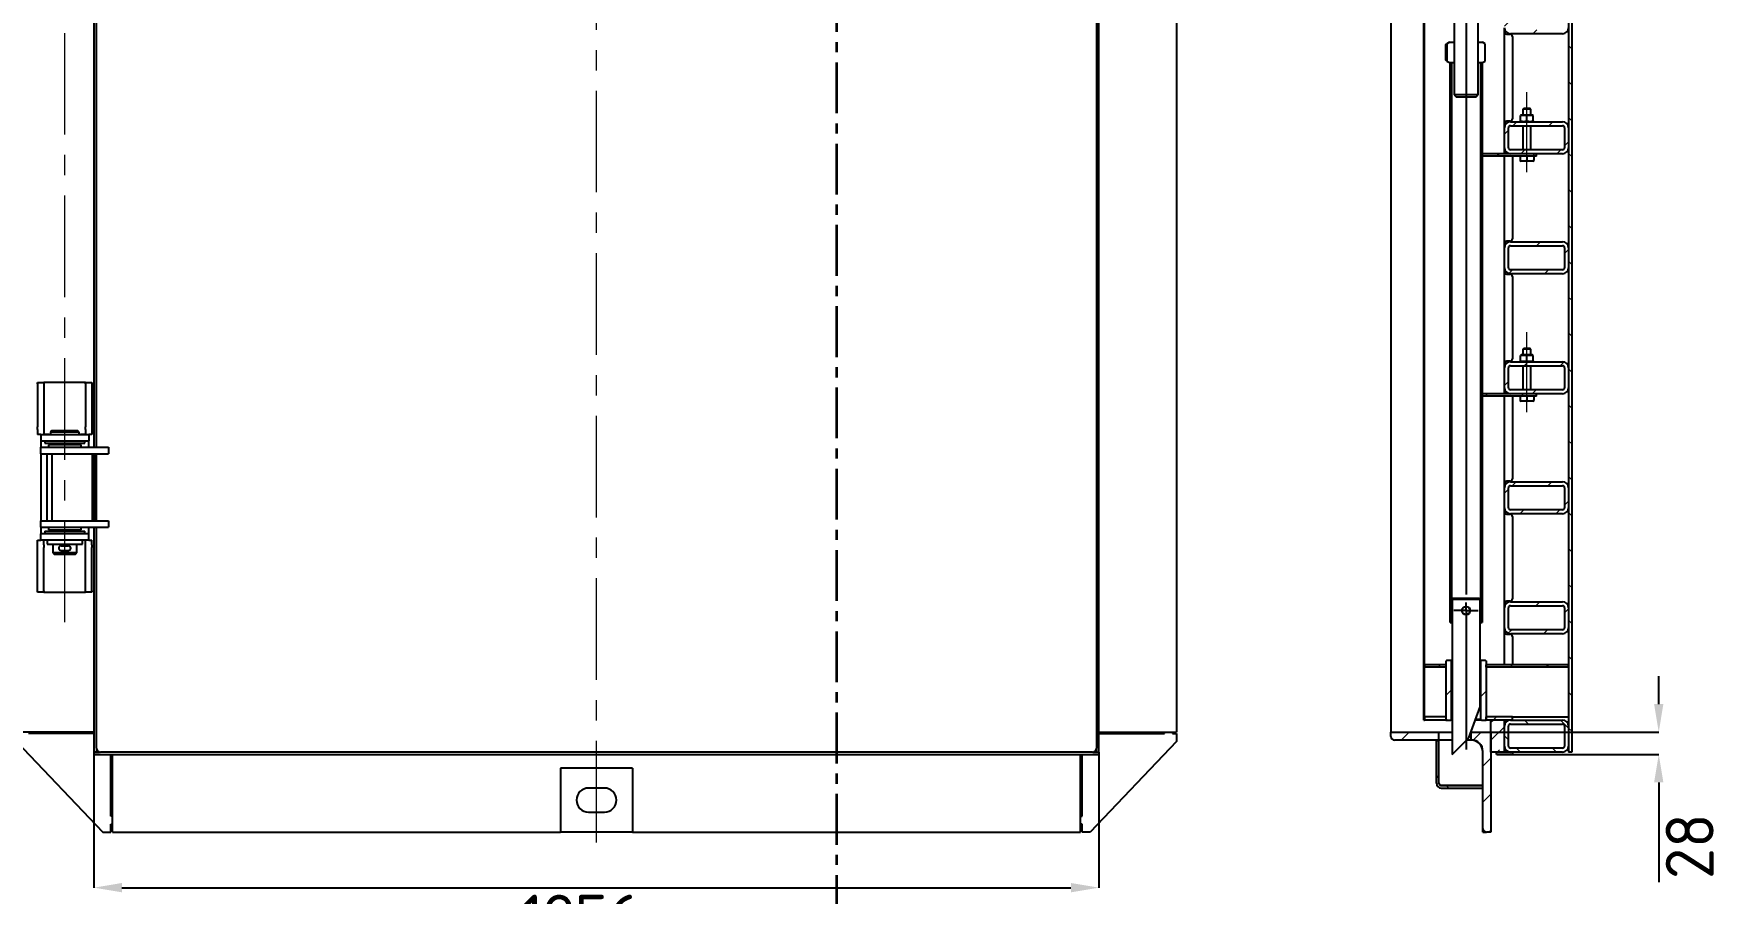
# Model space of a CAD drawing. Header units: millimetres. Extents: x 0 to 594, y 0 to 420.
# Drawn here: x 106.6 to 317.5, y 151.3 to 258.8 of the extents above; entities that cross this region are included whole.
import ezdxf

# ---------------------------------------------------------------- set-up
doc = ezdxf.new("R2010")
doc.units = ezdxf.units.MM
doc.header["$PDSIZE"] = -1
doc.linetypes.add('CENTER', pattern=[10.16, 6.35, -1.27, 1.27, -1.27])
doc.linetypes.add('CENTERX2', pattern=[20.32, 12.7, -2.54, 2.54, -2.54])
doc.layers.add('FORMAT', color=7, linetype='Continuous')
doc.styles.add('GOST-2.304_Type-B', font='')
doc.styles.add('SLDTEXTSTYLE1', font='TXT', dxfattribs={"width": 0.7})
doc.styles.get('GOST-2.304_Type-B').set_extended_font_data('GOST Common')
doc.dimstyles.new('SLDDIMSTYLE0', dxfattribs={"dimtxt": 3.5, "dimasz": 3.5, "dimexe": 0, "dimexo": 0.0625, "dimgap": 0.875, "dimtad": 2, "dimdec": 1, "dimlfac": 10, "dimrnd": 1e-09, "dimzin": 12, "dimdsep": 46, "dimtxsty": 'SLDTEXTSTYLE1', "dimsah": 1, "dimcen": 0.09, "dimadec": 0, "dimazin": 3, "dimtfac": 1, "dimtdec": 1, "dimtofl": 0, "dimtmove": 0, "dimatfit": 3, "dimfxl": 1, "dimfrac": 2, "dimtolj": 1, "dimtzin": 12, "dimarcsym": 0})

# ---------------------------------------------------------------- blocks, each defined once
blk = doc.blocks.new('_D_1')
at = {"layer": 'Defpoints', "color": 0, "transparency": 16777216}
for p in [(114.1, 168.98), (239.7, 168.98), (239.7, 152.03)]:
    blk.add_point(p, dxfattribs=at)
at = {"layer": 'FORMAT', "color": 0, "lineweight": -2, "transparency": 16777216}
for p, q in [((114.1, 168.92), (114.1, 152.03)), ((239.7, 168.92), (239.7, 152.03)), ((117.6, 152.03), (236.2, 152.03))]:
    blk.add_line(p, q, dxfattribs=at)
at = {"layer": 'FORMAT', "color": 0, "transparency": 16777216}
for points in [[(117.6, 152.62), (117.6, 151.45), (114.1, 152.03)], [(236.2, 152.62), (236.2, 151.45), (239.7, 152.03)]]:
    blk.add_solid(points, dxfattribs=at)
at = {"layer": 'FORMAT', "color": 0, "transparency": 16777216, "insert": (176.9, 151.16), "char_height": 6, "attachment_point": 2, "style": 'GOST-2.304_Type-B'}
blk.add_mtext('\\A1;1256*', dxfattribs=at)
blk = doc.blocks.new('SW_HATCH_0')
at = {"color": 0, "linetype": 'Continuous', "lineweight": 18}
for p, q in [((10.2, 212.25), (11.2, 213.25)), ((7.77, 207.7), (7.47, 208)), ((10.2, 207.76), (11.2, 208.76)), ((4.7, 206.28), (4.4, 206.58)), ((10.19, 203.27), (11.2, 204.27)), ((11.2, 202.03), (12.67, 203.5)), ((11.97, 203.5), (11.9, 203.57)), ((14.41, 203), (14.91, 203.5)), ((18.9, 203), (19.4, 203.5)), ((21.3, 203.15), (20.95, 203.5)), ((-1.06, 201), (-0.06, 202)), ((3.43, 201), (4.43, 202)), ((4.49, 202), (4.4, 202.09)), ((8.7, 201.77), (8.93, 202.01)), ((11.2, 199.78), (12.9, 201.48)), ((12.9, 201.48), (13.4, 201.98)), ((19.89, 199.5), (20.9, 200.5)), ((2.9, 199.1), (2.8, 199.2)), ((2.9, 199.1), (2.9, 199.1)), ((5.6, 198.67), (6.29, 199.36)), ((9.91, 198.49), (10.6, 199.18)), ((11.88, 199.1), (11.48, 199.5)), ((15.4, 199.5), (15.9, 200)), ((21.3, 198.66), (20.9, 199.06)), ((2.9, 194.61), (2.8, 194.71)), ((5.6, 194.18), (6.29, 194.87)), ((9.91, 194), (10.6, 194.69)), ((21.3, 194.17), (20.9, 194.57)), ((4.01, 192.6), (4.31, 192.9)), ((12.99, 192.6), (13.29, 192.9)), ((17.49, 192.6), (17.79, 192.9)), ((2.9, 190.12), (2.8, 190.22)), ((21.3, 189.68), (20.9, 190.08)), ((12.9, 188.02), (13.58, 188.7)), ((17.58, 188.2), (18.08, 188.7)), ((2.9, 185.63), (2.8, 185.73)), ((6.1, 185.7), (6.3, 185.9)), ((20.4, 186.53), (20.9, 187.03)), ((9.9, 185.01), (10.1, 185.21)), ((14.08, 184.7), (14.58, 185.2)), ((18.57, 184.7), (19.07, 185.2)), ((21.3, 185.19), (20.9, 185.59)), ((6.1, 181.21), (6.3, 181.41)), ((2.9, 181.14), (2.8, 181.24)), ((9.9, 180.52), (10.1, 180.72)), ((21.3, 180.7), (20.9, 181.1)), ((2.9, 176.65), (2.8, 176.75)), ((6.1, 176.72), (6.3, 176.92)), ((9.9, 176.03), (10.1, 176.23)), ((21.3, 176.21), (20.9, 176.61)), ((16.05, 173.2), (16.55, 173.7)), ((20.38, 173.04), (20.74, 173.41)), ((2.9, 172.16), (2.8, 172.26)), ((6.1, 172.23), (6.3, 172.43)), ((9.9, 171.54), (10.1, 171.74)), ((21.3, 171.72), (20.9, 172.12)), ((12.97, 170.13), (13.4, 170.55)), ((17.04, 169.7), (17.54, 170.2)), ((2.9, 167.67), (2.8, 167.77)), ((6.1, 167.74), (6.3, 167.94)), ((9.9, 167.05), (10.1, 167.25)), ((21.3, 167.23), (20.9, 167.63)), ((2.9, 163.18), (2.8, 163.28)), ((6.1, 163.25), (6.3, 163.45)), ((9.9, 162.56), (10.1, 162.76)), ((21.3, 162.74), (20.9, 163.14)), ((2.9, 158.69), (2.8, 158.79)), ((6.1, 158.76), (6.3, 158.96)), ((9.9, 158.07), (10.1, 158.27)), ((11.87, 158.7), (11.57, 159)), ((14.52, 158.2), (15.02, 158.7)), ((16.36, 158.7), (16.06, 159)), ((19.01, 158.2), (19.51, 158.7)), ((21.3, 158.25), (20.9, 158.65)), ((12.9, 156.58), (13.4, 157.08)), ((2.9, 154.2), (2.8, 154.3)), ((6.1, 154.27), (6.3, 154.47)), ((15.51, 154.7), (16.01, 155.2)), ((20, 154.7), (20.9, 155.6)), ((21.3, 153.76), (20.9, 154.16)), ((9.9, 153.58), (10.1, 153.78)), ((2.9, 149.71), (2.8, 149.81)), ((6.1, 149.78), (6.3, 149.98)), ((9.9, 149.09), (10.1, 149.29)), ((21.3, 149.27), (20.9, 149.67)), ((2.9, 145.22), (2.8, 145.32)), ((9.9, 144.6), (10.1, 144.8)), ((12.92, 143.13), (13.46, 143.68)), ((17.48, 143.2), (17.98, 143.7)), ((21.3, 144.78), (20.9, 145.18)), ((20.4, 141.63), (20.9, 142.13)), ((2.9, 140.73), (2.8, 140.83)), ((6.1, 140.8), (6.3, 141)), ((9.9, 140.11), (10.1, 140.31)), ((13.98, 139.7), (14.48, 140.2)), ((18.47, 139.7), (18.97, 140.2)), ((21.3, 140.29), (20.9, 140.69)), ((2.9, 136.24), (2.8, 136.34)), ((6.1, 136.31), (6.3, 136.51)), ((9.9, 135.62), (10.1, 135.82)), ((21.3, 135.8), (20.9, 136.2)), ((2.9, 131.75), (2.8, 131.85)), ((6.1, 131.82), (6.3, 132.02)), ((9.9, 131.13), (10.1, 131.33)), ((21.3, 131.31), (20.9, 131.71)), ((10.44, 128.7), (10.14, 129)), ((14.93, 128.7), (14.63, 129)), ((15.95, 128.2), (16.45, 128.7)), ((2.9, 127.26), (2.8, 127.36)), ((6.1, 127.33), (6.3, 127.53)), ((9.9, 126.64), (10.1, 126.84)), ((20.34, 128.11), (20.7, 128.46)), ((21.3, 126.82), (20.9, 127.22)), ((12.94, 125.2), (13.4, 125.65)), ((16.94, 124.7), (17.44, 125.2)), ((2.9, 122.77), (2.8, 122.87)), ((6.1, 122.84), (6.3, 123.04)), ((9.9, 122.15), (10.1, 122.35)), ((21.3, 122.33), (20.9, 122.73)), ((2.9, 118.28), (2.8, 118.38)), ((6.1, 118.35), (6.3, 118.55)), ((21.3, 117.84), (20.9, 118.24)), ((10.5, 115.17), (9.6, 116.07)), ((9.9, 117.66), (10.1, 117.86)), ((6.43, 114.75), (5.69, 115.48)), ((2.9, 113.79), (2.8, 113.89)), ((12.9, 111.68), (13.4, 112.18)), ((14.42, 113.2), (14.92, 113.7)), ((18.91, 113.2), (19.41, 113.7)), ((21.3, 113.35), (20.9, 113.75)), ((11.78, 109.4), (11.48, 109.7)), ((15.41, 109.7), (15.91, 110.2)), ((16.27, 109.4), (15.97, 109.7)), ((19.9, 109.7), (20.9, 110.7)), ((20.76, 109.4), (20.46, 109.7)), ((2.9, 109.3), (2.8, 109.4)), ((21.3, 108.86), (20.9, 109.26)), ((3.48, 102.27), (6.75, 105.53)), ((6.67, 105.53), (6.6, 105.6)), ((10.1, 104.39), (11.24, 105.53)), ((0.55, 103.82), (0.81, 104.08)), ((2.9, 104.81), (2.8, 104.91)), ((21.3, 104.37), (20.9, 104.77)), ((23.15, 103.97), (23.26, 104.08)), ((0.95, 102.27), (0.82, 102.4)), ((12.46, 102.27), (12.85, 102.65)), ((14.57, 102.12), (14.34, 102.35)), ((23.61, 102.06), (23.27, 102.4)), ((-0.9, 99.63), (-1.22, 99.95)), ((0.55, 99.33), (0.81, 99.59)), ((3.5, 97.79), (5.44, 99.74)), ((14.04, 99.35), (14.34, 99.65)), ((18.38, 99.2), (18.95, 99.78)), ((21.58, 99.6), (21.28, 99.9)), ((23.15, 99.48), (23.26, 99.59)), ((25.95, 99.72), (25.72, 99.95)), ((6.67, 96.47), (7.3, 97.1)), ((11.16, 96.47), (12.74, 98.05)), ((2.9, 95.83), (2.8, 95.93)), ((4.7, 94.5), (5.4, 95.2)), ((21.3, 95.39), (20.9, 95.79)), ((2.9, 91.34), (2.8, 91.44)), ((10.92, 92.3), (10.62, 92.6)), ((15.41, 92.3), (15.11, 92.6)), ((15.47, 91.8), (15.97, 92.3)), ((19.9, 92.3), (19.6, 92.6)), ((19.96, 91.8), (20.41, 92.25)), ((21.3, 90.9), (20.9, 91.3)), ((12.9, 89.23), (13.4, 89.73)), ((16.46, 88.3), (16.96, 88.8)), ((2.9, 86.85), (2.8, 86.95)), ((21.3, 86.41), (20.9, 86.81)), ((2.9, 82.36), (2.8, 82.46)), ((6.1, 82.43), (6.3, 82.63)), ((21.3, 81.92), (20.9, 82.32)), ((9.9, 81.74), (10.1, 81.94)), ((6.1, 77.94), (6.3, 78.14)), ((2.9, 77.87), (2.8, 77.97)), ((9.9, 77.25), (10.1, 77.45)), ((12.9, 75.76), (13.4, 76.26)), ((13.94, 76.8), (14.44, 77.3)), ((18.43, 76.8), (18.93, 77.3)), ((21.3, 77.43), (20.9, 77.83)), ((20.4, 74.28), (20.9, 74.78)), ((2.9, 73.38), (2.8, 73.48)), ((6.1, 73.45), (6.3, 73.65)), ((9.9, 72.76), (10.1, 72.96)), ((12.26, 73), (11.96, 73.3)), ((14.93, 73.3), (15.43, 73.8)), ((16.75, 73), (16.45, 73.3)), ((19.42, 73.3), (19.92, 73.8)), ((21.3, 72.94), (20.9, 73.34)), ((2.9, 68.89), (2.8, 68.99)), ((6.1, 68.96), (6.3, 69.16)), ((9.9, 68.27), (10.1, 68.47)), ((21.3, 68.45), (20.9, 68.85)), ((2.9, 64.4), (2.8, 64.5)), ((6.1, 64.47), (6.3, 64.67)), ((9.9, 63.78), (10.1, 63.98)), ((21.3, 63.96), (20.9, 64.36)), ((16.9, 61.8), (17.4, 62.3)), ((20.4, 60.81), (20.9, 61.31)), ((2.9, 59.91), (2.8, 60.01)), ((6.1, 59.98), (6.3, 60.18)), ((9.9, 59.29), (10.1, 59.49)), ((21.3, 59.47), (20.9, 59.87)), ((13.43, 58.33), (13.9, 58.8)), ((17.89, 58.3), (18.39, 58.8)), ((2.9, 55.42), (2.8, 55.52)), ((6.1, 55.49), (6.3, 55.69)), ((9.9, 54.8), (10.1, 55)), ((21.3, 54.98), (20.9, 55.38)), ((2.9, 50.93), (2.8, 51.03)), ((6.1, 51), (6.3, 51.2)), ((21.3, 50.49), (20.9, 50.89)), ((9.9, 50.31), (10.1, 50.51)), ((2.9, 46.44), (2.8, 46.54)), ((6.1, 46.51), (6.3, 46.71)), ((15.37, 46.8), (15.87, 47.3)), ((19.86, 46.8), (20.34, 47.28)), ((9.9, 45.82), (10.1, 46.02)), ((12.9, 44.33), (13.4, 44.83)), ((21.3, 46), (20.9, 46.4)), ((6.1, 42.02), (6.3, 42.22)), ((10.83, 43), (10.53, 43.3)), ((15.32, 43), (15.02, 43.3)), ((16.36, 43.3), (16.86, 43.8)), ((2.9, 41.95), (2.8, 42.05)), ((9.9, 41.33), (10.1, 41.53)), ((21.3, 41.51), (20.9, 41.91)), ((2.9, 37.46), (2.8, 37.56)), ((6.1, 37.53), (6.3, 37.73)), ((9.9, 36.84), (10.1, 37.04)), ((21.3, 37.02), (20.9, 37.42)), ((2.9, 32.97), (2.8, 33.07)), ((6.1, 33.04), (6.3, 33.24)), ((9.9, 32.35), (10.1, 32.55)), ((13.84, 31.8), (14.34, 32.3)), ((18.33, 31.8), (18.83, 32.3)), ((21.3, 32.53), (20.9, 32.93)), ((12.9, 30.86), (13.4, 31.36)), ((20.4, 29.38), (20.9, 29.88)), ((2.9, 28.48), (2.8, 28.58)), ((6.1, 28.55), (6.3, 28.75)), ((9.9, 27.86), (10.1, 28.06)), ((14.83, 28.3), (15.33, 28.8)), ((19.32, 28.3), (19.82, 28.8)), ((21.3, 28.04), (20.9, 28.44)), ((2.9, 23.99), (2.8, 24.09)), ((6.1, 24.06), (6.3, 24.26)), ((9.9, 23.37), (10.1, 23.57)), ((21.3, 23.55), (20.9, 23.95)), ((2.9, 19.5), (2.8, 19.6)), ((6.1, 19.57), (6.3, 19.77)), ((9.9, 18.88), (10.1, 19.08)), ((21.3, 19.06), (20.9, 19.46)), ((16.8, 16.8), (17.3, 17.3)), ((2.9, 15.01), (2.8, 15.11)), ((6.1, 15.08), (6.3, 15.28)), ((20.4, 15.91), (20.9, 16.41)), ((21.3, 14.57), (20.9, 14.97)), ((13.36, 13.36), (13.8, 13.8)), ((17.79, 13.3), (18.29, 13.8)), ((2.9, 10.52), (2.8, 10.62)), ((4.61, 9.1), (4.91, 9.4)), ((13.59, 9.1), (13.89, 9.4)), ((18.08, 9.1), (18.38, 9.4)), ((21.3, 10.08), (20.9, 10.48)), ((2.9, 6.03), (2.8, 6.13)), ((5.6, 5.6), (6.29, 6.29)), ((9.91, 5.42), (10.6, 6.11)), ((21.3, 5.59), (20.9, 5.99)), ((2.9, 2.9), (2.9, 2.9)), ((11.2, 2.22), (11.48, 2.5)), ((11.48, 2.5), (11.88, 2.9)), ((15.9, 2), (15.4, 2.5)), ((20.9, 1.5), (19.89, 2.5)), ((0, 0), (1, 1)), ((4.49, 0), (4.7, 0.21)), ((8.97, -0.01), (9.98, 1)), ((11.2, -0.03), (12.9, 1.67)), ((13.4, 0.02), (12.9, 0.52)), ((21.3, 1.1), (20.9, 1.5)), ((4.7, -0.26), (4.43, 0)), ((11.9, -1.57), (11.97, -1.5)), ((11.97, -1.5), (12.26, -1.21)), ((14.91, -1.5), (14.41, -1)), ((19.4, -1.5), (18.9, -1)), ((10.2, -3.27), (11.2, -2.27)), ((4.7, -4.75), (4.4, -4.45)), ((5.94, -6), (5.64, -5.7)), ((10.2, -5.76), (10.13, -5.7)), ((10.2, -7.76), (11.2, -6.76)), ((10.95, -11.5), (11.2, -11.25))]:
    blk.add_line(p, q, dxfattribs=at)
blk = doc.blocks.new('SW_CENTERMARKSYMBOL_2')
at = {"layer": 'FORMAT', "color": 0}
for p, q in [((0, 1), (0, 17.72)), ((0, 0), (-1, 0)), ((0, 0), (0, 1)), ((0, 0), (1, 0)), ((0, 0), (0, -1)), ((1, 0), (1.52, 0)), ((-1, 0), (-1.53, 0)), ((0, -2), (0, -167.62)), ((0, -169.62), (0, -168.62)), ((-1, -169.62), (-1.53, -169.62)), ((0, -169.62), (-1, -169.62)), ((0, -169.62), (1, -169.62)), ((0, -169.62), (0, -170.62)), ((0, -170.62), (0, -187.01)), ((1, -169.62), (1.52, -169.62))]:
    blk.add_line(p, q, dxfattribs=at)
blk = doc.blocks.new('*D58')
at = {"layer": 'Defpoints', "color": 0, "transparency": 16777216}
for p in [(288.69, 171.48), (289.39, 168.68), (309.67, 168.68)]:
    blk.add_point(p, dxfattribs=at)
at = {"layer": 'FORMAT', "color": 0, "lineweight": -2, "transparency": 16777216}
for p, q in [((309.67, 174.98), (309.67, 178.48)), ((288.75, 171.48), (309.67, 171.48)), ((289.45, 168.68), (309.67, 168.68)), ((309.67, 165.18), (309.67, 152.73))]:
    blk.add_line(p, q, dxfattribs=at)
at = {"layer": 'FORMAT', "color": 0, "transparency": 16777216}
for points in [[(309.09, 174.98), (310.25, 174.98), (309.67, 171.48)], [(309.09, 165.18), (310.25, 165.18), (309.67, 168.68)]]:
    blk.add_solid(points, dxfattribs=at)
at = {"layer": 'FORMAT', "color": 0, "transparency": 16777216, "insert": (313.54, 157.21), "char_height": 6, "attachment_point": 5, "rotation": 90, "style": 'GOST-2.304_Type-B'}
blk.add_mtext('\\A1;28', dxfattribs=at)

msp = doc.modelspace()

# ---------------------------------------------------------------- linework, layer by layer
at = {"color": 7, "linetype": 'CENTER', "lineweight": 35}
msp.add_line((206.899, 397.437), (206.899, 140.172), dxfattribs=at)
at = {"color": 7, "linetype": 'Continuous', "lineweight": 25}
for p, q in [((239.399, 373.485), (239.399, 169.485)), ((239.699, 168.985), (239.699, 373.985)), ((249.399, 371.485), (249.399, 171.485)), ((114.099, 268.985), (114.099, 207.085)), ((114.399, 207.085), (114.399, 268.985)), ((276.19, 269.935), (276.19, 171.485)), ((280.29, 172.985), (280.29, 269.735)), ((280.39, 172.985), (280.39, 269.735)), ((298.39, 269.825), (298.39, 168.985)), ((298.79, 269.825), (298.79, 168.985)), ((284.09, 265.955), (284.09, 251.155)), ((287.09, 251.155), (287.09, 265.955)), ((290.39, 247.035), (290.39, 259.535)), ((283.004, 257.397), (283.187, 257.542)), ((283.004, 257.397), (283.004, 255.513)), ((283.52, 257.735), (283.187, 257.542)), ((283.187, 257.542), (283.187, 255.368)), ((283.52, 257.735), (284.09, 257.735)), ((287.09, 257.735), (287.66, 257.735)), ((287.994, 257.542), (287.66, 257.735)), ((287.994, 255.368), (287.994, 257.542)), ((290.69, 258.735), (291.09, 258.735)), ((297.64, 258.785), (291.14, 258.785)), ((291.39, 258.435), (291.39, 248.135)), ((283.187, 255.368), (283.004, 255.513)), ((283.187, 255.368), (283.52, 255.175)), ((287.66, 255.175), (287.994, 255.368)), ((283.52, 255.175), (284.09, 255.175)), ((283.59, 255.175), (283.79, 255.175)), ((283.59, 185.175), (283.59, 255.175)), ((283.79, 185.175), (283.79, 255.175)), ((287.09, 255.175), (287.66, 255.175)), ((287.39, 255.175), (287.39, 185.175)), ((287.39, 255.175), (287.59, 255.175)), ((287.59, 255.175), (287.59, 185.175)), ((284.09, 251.155), (284.39, 250.855)), ((287.09, 251.155), (284.09, 251.155)), ((286.79, 250.855), (287.09, 251.155)), ((286.79, 250.855), (284.39, 250.855)), ((292.84, 249.485), (292.69, 249.335)), ((292.69, 249.335), (292.69, 248.625)), ((293.69, 249.335), (292.69, 249.335)), ((292.84, 249.485), (293.54, 249.485)), ((293.69, 249.335), (293.54, 249.485)), ((293.69, 248.625), (293.69, 249.335)), ((290.39, 244.535), (290.39, 247.035)), ((291.09, 247.835), (290.69, 247.835)), ((290.89, 244.535), (290.89, 247.035)), ((291.14, 247.785), (297.64, 247.785)), ((291.14, 247.285), (297.64, 247.285)), ((292.47, 248.625), (292.389, 248.578)), ((292.389, 247.832), (292.47, 247.785)), ((292.39, 248.507), (292.39, 248.578)), ((292.39, 247.903), (292.39, 248.507)), ((292.39, 247.903), (292.39, 247.834)), ((293.91, 248.625), (292.47, 248.625)), ((292.69, 247.285), (292.69, 244.285)), ((293.19, 247.903), (293.19, 248.507)), ((293.69, 244.285), (293.69, 247.285)), ((293.991, 248.578), (293.91, 248.625)), ((293.91, 247.785), (293.991, 247.832)), ((293.99, 248.507), (293.99, 248.576)), ((293.99, 247.903), (293.99, 248.507)), ((293.99, 247.903), (293.99, 247.831)), ((297.89, 247.035), (297.89, 244.535)), ((298.39, 247.035), (298.39, 244.535)), ((287.59, 243.485), (287.59, 243.785)), ((294.39, 243.785), (287.59, 243.785)), ((294.39, 243.485), (287.59, 243.485)), ((290.39, 243.785), (290.39, 244.535)), ((290.39, 232.035), (290.39, 243.485)), ((297.64, 244.285), (291.14, 244.285)), ((297.64, 243.785), (291.14, 243.785)), ((291.39, 243.435), (291.386, 243.485)), ((291.39, 243.435), (291.39, 233.135)), ((292.34, 243.485), (292.34, 242.97)), ((292.34, 242.97), (292.34, 242.899)), ((292.34, 242.894), (292.425, 242.845)), ((293.955, 242.845), (292.425, 242.845)), ((293.19, 243.485), (293.19, 242.97)), ((293.955, 242.845), (294.04, 242.894)), ((294.04, 243.485), (294.04, 242.97)), ((294.04, 242.899), (294.04, 242.97)), ((294.39, 243.485), (294.39, 243.785)), ((290.39, 229.535), (290.39, 232.035)), ((291.09, 232.835), (290.69, 232.835)), ((290.89, 229.535), (290.89, 232.035)), ((291.14, 232.785), (297.64, 232.785)), ((291.14, 232.285), (297.64, 232.285)), ((297.89, 232.035), (297.89, 229.535)), ((298.39, 232.035), (298.39, 229.535)), ((290.39, 217.035), (290.39, 229.535)), ((290.69, 228.735), (291.09, 228.735)), ((297.64, 229.285), (291.14, 229.285)), ((297.64, 228.785), (291.14, 228.785)), ((291.39, 228.435), (291.39, 218.135)), ((292.84, 219.485), (292.69, 219.335)), ((292.84, 219.485), (293.54, 219.485)), ((293.69, 219.335), (293.54, 219.485)), ((291.09, 217.835), (290.69, 217.835)), ((291.14, 217.785), (297.64, 217.785)), ((291.14, 217.285), (297.64, 217.285)), ((292.47, 218.625), (292.389, 218.578)), ((292.389, 217.832), (292.47, 217.785)), ((292.39, 218.507), (292.39, 218.578)), ((292.39, 217.903), (292.39, 218.507)), ((292.39, 217.903), (292.39, 217.834)), ((293.91, 218.625), (292.47, 218.625)), ((292.69, 219.335), (292.69, 218.625)), ((293.69, 219.335), (292.69, 219.335)), ((292.69, 217.285), (292.69, 214.285)), ((293.19, 217.903), (293.19, 218.507)), ((293.69, 218.625), (293.69, 219.335)), ((293.69, 214.285), (293.69, 217.285)), ((293.991, 218.578), (293.91, 218.625)), ((293.91, 217.785), (293.991, 217.832)), ((293.99, 218.507), (293.99, 218.576)), ((293.99, 217.903), (293.99, 218.507)), ((293.99, 217.903), (293.99, 217.831)), ((107.049, 215.185), (107.849, 215.185)), ((107.049, 215.015), (107.049, 215.185)), ((107.849, 215.185), (107.849, 215.015)), ((113.049, 215.185), (107.849, 215.185)), ((113.049, 215.185), (113.849, 215.185)), ((113.049, 215.015), (113.049, 215.185)), ((113.849, 215.185), (113.849, 215.015)), ((290.39, 214.535), (290.39, 217.035)), ((290.89, 214.535), (290.89, 217.035)), ((297.89, 217.035), (297.89, 214.535)), ((298.39, 217.035), (298.39, 214.535)), ((107.049, 215.015), (107.049, 209.626)), ((107.849, 215.015), (107.849, 209.626)), ((113.049, 215.015), (113.049, 209.626)), ((113.849, 215.015), (113.849, 209.626)), ((287.59, 213.485), (287.59, 213.785)), ((294.39, 213.785), (287.59, 213.785)), ((294.39, 213.485), (287.59, 213.485)), ((290.39, 213.785), (290.39, 214.535)), ((290.39, 202.035), (290.39, 213.485)), ((297.64, 214.285), (291.14, 214.285)), ((297.64, 213.785), (291.14, 213.785)), ((291.39, 213.435), (291.386, 213.485)), ((291.39, 213.435), (291.39, 203.135)), ((292.34, 213.485), (292.34, 212.97)), ((293.19, 213.485), (293.19, 212.97)), ((294.04, 213.485), (294.04, 212.97)), ((294.39, 213.485), (294.39, 213.785)), ((292.34, 212.97), (292.34, 212.899)), ((292.34, 212.894), (292.425, 212.845)), ((293.955, 212.845), (292.425, 212.845)), ((293.955, 212.845), (294.04, 212.894)), ((294.04, 212.899), (294.04, 212.97)), ((107.049, 209.297), (107.049, 209.626)), ((107.049, 209.297), (107.049, 208.685)), ((107.849, 209.626), (107.849, 209.297)), ((107.849, 209.297), (107.849, 208.685)), ((108.849, 209.185), (108.649, 208.985)), ((108.649, 208.985), (108.649, 208.685)), ((112.249, 208.985), (108.649, 208.985)), ((108.849, 209.185), (112.049, 209.185)), ((112.249, 208.985), (112.049, 209.185)), ((112.249, 208.685), (112.249, 208.985)), ((113.049, 209.297), (113.049, 209.626)), ((113.049, 209.297), (113.049, 208.685)), ((113.849, 209.626), (113.849, 209.297)), ((113.849, 209.297), (113.849, 208.685)), ((107.449, 208.685), (107.049, 208.685)), ((107.399, 207.085), (107.399, 206.285)), ((107.399, 207.085), (108.7, 207.085)), ((107.449, 208.685), (107.449, 207.885)), ((107.449, 208.685), (107.671, 208.685)), ((107.449, 207.885), (107.671, 207.885)), ((107.449, 207.86), (107.449, 207.085)), ((107.949, 207.86), (107.449, 207.86)), ((107.671, 208.685), (113.227, 208.685)), ((107.671, 207.885), (113.227, 207.885)), ((107.849, 208.71), (108.449, 208.71)), ((107.949, 207.885), (107.949, 207.585)), ((107.949, 207.585), (112.949, 207.585)), ((108.499, 207.485), (108.399, 207.385)), ((108.399, 207.385), (108.399, 207.085)), ((112.499, 207.385), (108.399, 207.385)), ((108.499, 207.485), (112.399, 207.485)), ((108.7, 207.085), (113.93, 207.085)), ((108.949, 207.585), (108.949, 207.485)), ((111.949, 207.485), (111.949, 207.585)), ((112.499, 207.385), (112.399, 207.485)), ((112.449, 208.71), (113.049, 208.71)), ((112.499, 207.085), (112.499, 207.385)), ((112.949, 207.585), (112.949, 207.885)), ((113.449, 207.86), (112.949, 207.86)), ((113.227, 208.685), (113.449, 208.685)), ((113.227, 207.885), (113.449, 207.885)), ((113.849, 208.685), (113.449, 208.685)), ((113.449, 208.685), (113.449, 207.885)), ((113.449, 207.085), (113.449, 207.86)), ((113.93, 207.085), (114.848, 207.085)), ((114.848, 207.085), (115.399, 207.085)), ((115.399, 207.085), (115.899, 207.085)), ((115.899, 207.085), (115.899, 206.285)), ((107.399, 206.285), (108.7, 206.285)), ((107.449, 206.285), (107.449, 197.885)), ((108.199, 206.285), (108.199, 197.885)), ((108.7, 206.285), (113.93, 206.285)), ((108.845, 206.285), (108.845, 197.885)), ((113.923, 197.885), (113.923, 206.285)), ((113.93, 206.285), (114.848, 206.285)), ((114.153, 197.885), (114.153, 206.285)), ((114.399, 197.885), (114.399, 206.285)), ((114.848, 206.285), (115.399, 206.285)), ((115.399, 206.285), (115.899, 206.285)), ((291.09, 202.835), (290.69, 202.835)), ((291.14, 202.785), (297.64, 202.785)), ((290.39, 199.535), (290.39, 202.035)), ((290.89, 199.535), (290.89, 202.035)), ((291.14, 202.285), (297.64, 202.285)), ((297.89, 202.035), (297.89, 199.535)), ((298.39, 202.035), (298.39, 199.535)), ((290.39, 187.035), (290.39, 199.535)), ((290.69, 198.735), (291.09, 198.735)), ((297.64, 199.285), (291.14, 199.285)), ((297.64, 198.785), (291.14, 198.785)), ((291.39, 198.435), (291.39, 188.135)), ((107.399, 197.885), (107.399, 197.085)), ((107.399, 197.885), (108.7, 197.885)), ((107.399, 197.085), (108.7, 197.085)), ((107.449, 197.085), (107.449, 196.31)), ((107.449, 196.31), (107.949, 196.31)), ((107.449, 195.485), (107.449, 196.285)), ((107.671, 196.285), (107.449, 196.285)), ((113.227, 196.285), (107.671, 196.285)), ((107.949, 196.585), (107.949, 196.285)), ((107.949, 196.585), (112.949, 196.585)), ((108.399, 197.085), (108.399, 196.785)), ((108.399, 196.785), (108.499, 196.685)), ((108.399, 196.785), (112.499, 196.785)), ((112.399, 196.685), (108.499, 196.685)), ((108.7, 197.885), (113.93, 197.885)), ((108.7, 197.085), (113.93, 197.085)), ((108.949, 196.685), (108.949, 196.585)), ((111.949, 196.585), (111.949, 196.685)), ((112.399, 196.685), (112.499, 196.785)), ((112.499, 196.785), (112.499, 197.085)), ((112.949, 196.285), (112.949, 196.585)), ((112.949, 196.31), (113.449, 196.31)), ((113.449, 196.285), (113.227, 196.285)), ((113.449, 196.31), (113.449, 197.085)), ((113.449, 195.485), (113.449, 196.285)), ((113.93, 197.885), (114.848, 197.885)), ((113.93, 197.085), (114.848, 197.085)), ((114.099, 197.085), (114.099, 168.985)), ((114.399, 169.485), (114.399, 197.085)), ((114.848, 197.885), (115.399, 197.885)), ((114.848, 197.085), (115.399, 197.085)), ((115.399, 197.885), (115.899, 197.885)), ((115.399, 197.085), (115.899, 197.085)), ((115.899, 197.885), (115.899, 197.085)), ((107.049, 195.485), (107.449, 195.485)), ((107.049, 194.873), (107.049, 195.485)), ((107.049, 194.543), (107.049, 194.873)), ((107.049, 189.155), (107.049, 194.543)), ((107.671, 195.485), (107.449, 195.485)), ((113.227, 195.485), (107.671, 195.485)), ((107.849, 194.873), (107.849, 195.485)), ((108.249, 195.46), (107.849, 195.46)), ((107.849, 194.873), (107.849, 194.543)), ((107.849, 189.155), (107.849, 194.543)), ((108.249, 195.485), (108.249, 194.985)), ((108.249, 194.985), (110.449, 194.985)), ((108.949, 194.985), (108.949, 193.885)), ((109.999, 194.785), (110.899, 194.785)), ((109.999, 194.185), (110.899, 194.185)), ((110.449, 194.985), (112.649, 194.985)), ((111.949, 193.885), (111.949, 194.985)), ((112.649, 194.985), (112.649, 195.485)), ((113.049, 195.46), (112.649, 195.46)), ((113.049, 194.873), (113.049, 195.485)), ((113.049, 194.543), (113.049, 194.873)), ((113.049, 189.155), (113.049, 194.543)), ((113.449, 195.485), (113.227, 195.485)), ((113.449, 195.485), (113.849, 195.485)), ((113.849, 194.873), (113.849, 195.485)), ((113.849, 194.873), (113.849, 194.543)), ((113.849, 189.155), (113.849, 194.543)), ((108.949, 193.885), (109.149, 193.685)), ((111.949, 193.885), (108.949, 193.885)), ((111.749, 193.685), (109.149, 193.685)), ((111.749, 193.685), (111.949, 193.885)), ((107.049, 188.985), (107.049, 189.155)), ((107.849, 188.985), (107.049, 188.985)), ((107.849, 189.155), (107.849, 188.985)), ((107.849, 188.985), (113.049, 188.985)), ((113.049, 188.985), (113.049, 189.155)), ((113.849, 188.985), (113.049, 188.985)), ((113.849, 189.155), (113.849, 188.985)), ((283.94, 188.175), (283.84, 188.075)), ((283.84, 188.075), (283.84, 168.675)), ((285.59, 188.075), (283.84, 188.075)), ((287.24, 188.175), (283.94, 188.175)), ((287.34, 188.075), (285.59, 188.075)), ((287.34, 188.075), (287.24, 188.175)), ((287.34, 174.621), (287.34, 188.075)), ((291.09, 187.835), (290.69, 187.835)), ((291.14, 187.785), (297.64, 187.785)), ((290.39, 184.535), (290.39, 187.035)), ((290.89, 184.535), (290.89, 187.035)), ((291.14, 187.285), (297.64, 187.285)), ((297.89, 187.035), (297.89, 184.535)), ((298.39, 187.035), (298.39, 184.535)), ((283.59, 185.175), (283.79, 185.175)), ((283.84, 185.175), (283.79, 185.175)), ((287.39, 185.175), (287.34, 185.175)), ((287.39, 185.175), (287.59, 185.175)), ((290.39, 179.885), (290.39, 184.535)), ((290.69, 183.735), (291.09, 183.735)), ((297.64, 184.285), (291.14, 184.285)), ((297.64, 183.785), (291.14, 183.785)), ((291.39, 183.435), (291.39, 179.885)), ((280.39, 179.885), (280.39, 179.585)), ((283.065, 179.885), (280.39, 179.885)), ((283.065, 179.585), (280.39, 179.585)), ((283.065, 179.885), (283.065, 179.585)), ((283.09, 179.885), (283.065, 179.885)), ((283.065, 179.585), (283.09, 179.585)), ((283.19, 180.485), (283.09, 180.385)), ((283.09, 173.085), (283.09, 180.385)), ((283.19, 180.485), (283.68, 180.485)), ((283.78, 180.385), (283.68, 180.485)), ((283.68, 180.485), (283.84, 180.485)), ((283.78, 173.085), (283.78, 180.385)), ((283.84, 180.385), (283.78, 180.385)), ((287.34, 180.485), (287.5, 180.485)), ((287.4, 180.385), (287.34, 180.385)), ((287.5, 180.485), (287.4, 180.385)), ((287.4, 180.385), (287.4, 173.085)), ((287.5, 180.485), (287.99, 180.485)), ((288.09, 180.385), (287.99, 180.485)), ((288.09, 180.385), (288.09, 173.085)), ((288.115, 179.885), (288.09, 179.885)), ((288.09, 179.585), (288.115, 179.585)), ((288.115, 179.585), (288.115, 179.885)), ((298.39, 179.885), (288.115, 179.885)), ((298.39, 179.585), (288.115, 179.585)), ((298.39, 179.585), (298.39, 179.885)), ((280.29, 172.985), (280.39, 172.985)), ((280.39, 173.385), (280.39, 172.985)), ((283.065, 173.385), (280.39, 173.385)), ((283.065, 172.985), (280.39, 172.985)), ((283.065, 173.385), (283.065, 172.985)), ((283.09, 173.385), (283.065, 173.385)), ((283.065, 172.985), (283.19, 172.985)), ((283.09, 173.085), (283.19, 172.985)), ((283.19, 172.985), (283.68, 172.985)), ((283.68, 172.985), (283.78, 173.085)), ((283.84, 172.985), (283.68, 172.985)), ((283.78, 173.085), (283.84, 173.085)), ((285.94, 170.775), (287.34, 174.621)), ((287.5, 172.985), (286.745, 172.985)), ((286.781, 173.085), (287.4, 173.085)), ((287.4, 173.085), (287.5, 172.985)), ((287.5, 172.985), (287.99, 172.985)), ((287.99, 172.985), (288.09, 173.085)), ((287.991, 172.985), (288.115, 172.985)), ((288.115, 173.385), (288.09, 173.385)), ((288.115, 172.985), (288.115, 173.385)), ((291.39, 173.385), (288.115, 173.385)), ((291.39, 172.985), (288.115, 172.985)), ((290.39, 172.985), (288.69, 172.985)), ((288.69, 168.985), (288.69, 172.985)), ((290.39, 168.985), (290.39, 172.985)), ((291.14, 172.985), (297.64, 172.985)), ((291.39, 173.385), (298.29, 173.385)), ((291.39, 172.985), (291.39, 173.385)), ((114.099, 171.485), (104.399, 171.485)), ((114.099, 171.285), (105.899, 171.285)), ((239.699, 171.485), (249.399, 171.485)), ((239.699, 171.285), (247.899, 171.285)), ((247.899, 171.285), (247.899, 171.485)), ((247.899, 171.485), (248.899, 171.485)), ((248.899, 171.485), (248.899, 171.285)), ((248.899, 171.285), (249.399, 171.285)), ((249.399, 171.285), (249.399, 170.285)), ((276.19, 171.485), (282.19, 171.485)), ((276.19, 170.945), (276.19, 171.485)), ((282.19, 170.485), (282.19, 171.485)), ((282.19, 171.485), (283.84, 171.485)), ((286.19, 171.462), (286.19, 170.485)), ((286.199, 171.485), (288.69, 171.485)), ((288.69, 171.485), (288.69, 158.985)), ((290.39, 169.735), (290.39, 172.235)), ((290.89, 169.735), (290.89, 172.235)), ((291.14, 172.485), (297.64, 172.485)), ((297.89, 172.235), (297.89, 169.735)), ((298.39, 172.235), (298.39, 169.735)), ((104.399, 170.285), (115.199, 158.985)), ((114.099, 168.985), (114.099, 168.685)), ((114.099, 168.985), (114.799, 168.985)), ((114.399, 168.985), (114.099, 168.985)), ((114.399, 169.385), (114.399, 168.985)), ((114.409, 169.385), (114.399, 169.385)), ((114.799, 168.985), (114.799, 168.995)), ((238.899, 168.985), (114.899, 168.985)), ((249.399, 170.285), (238.599, 158.985)), ((238.999, 168.985), (238.999, 168.995)), ((238.999, 168.985), (239.699, 168.985)), ((239.389, 169.385), (239.399, 169.385)), ((239.399, 168.985), (239.399, 169.385)), ((239.399, 168.985), (239.699, 168.985)), ((239.699, 168.985), (239.699, 168.685)), ((282.19, 170.485), (276.65, 170.485)), ((282.19, 170.485), (281.89, 170.485)), ((281.89, 165.085), (281.89, 170.485)), ((282.19, 165.085), (282.19, 170.485)), ((283.84, 170.485), (282.19, 170.485)), ((283.84, 168.675), (285.94, 170.775)), ((285.99, 170.485), (285.65, 170.485)), ((286.19, 170.485), (285.99, 170.485)), ((286.29, 170.485), (286.19, 170.485)), ((287.69, 159.445), (287.69, 169.085)), ((290.39, 168.985), (288.69, 168.985)), ((289.39, 168.685), (289.39, 168.985)), ((291.39, 168.985), (289.39, 168.985)), ((297.64, 169.485), (291.14, 169.485)), ((297.64, 168.985), (291.14, 168.985)), ((291.39, 168.985), (291.39, 168.685)), ((298.79, 168.985), (298.39, 168.985)), ((114.099, 168.685), (239.699, 168.685)), ((116.199, 160.985), (116.199, 168.685)), ((116.399, 158.985), (116.399, 168.685)), ((172.399, 166.985), (172.399, 162.985)), ((173.399, 166.985), (172.399, 166.985)), ((180.399, 166.985), (173.399, 166.985)), ((181.399, 166.985), (180.399, 166.985)), ((181.399, 166.985), (181.399, 162.985)), ((237.399, 158.985), (237.399, 168.685)), ((237.599, 160.985), (237.599, 168.685)), ((291.39, 168.685), (289.39, 168.685)), ((282.394, 164.853), (282.31, 164.851)), ((282.49, 164.856), (287.69, 164.856)), ((282.49, 164.785), (287.69, 164.785)), ((287.69, 164.485), (287.69, 164.785)), ((172.399, 162.985), (172.399, 158.985)), ((177.899, 164.485), (175.899, 164.485)), ((181.399, 162.985), (181.399, 158.985)), ((282.49, 164.485), (287.69, 164.485)), ((116.399, 160.985), (116.199, 160.985)), ((116.399, 159.985), (116.399, 160.985)), ((175.899, 161.485), (177.899, 161.485)), ((237.399, 159.985), (237.399, 160.985)), ((237.399, 160.985), (237.599, 160.985)), ((115.199, 158.985), (116.199, 158.985)), ((116.199, 159.985), (116.399, 159.985)), ((116.199, 158.985), (116.199, 159.985)), ((116.399, 158.985), (172.399, 158.985)), ((173.399, 158.985), (172.399, 158.985)), ((180.399, 158.985), (173.399, 158.985)), ((181.399, 158.985), (180.399, 158.985)), ((181.399, 158.985), (237.399, 158.985)), ((237.599, 159.985), (237.399, 159.985)), ((237.599, 158.985), (237.599, 159.985)), ((238.599, 158.985), (237.599, 158.985)), ((287.69, 158.985), (287.69, 159.445)), ((287.69, 158.985), (288.15, 158.985)), ((288.69, 158.985), (288.15, 158.985))]:
    msp.add_line(p, q, dxfattribs=at)
for radius in [0.525, 0.5]:
    msp.add_circle((285.59, 186.675), radius, dxfattribs=at)
for centre, radius, start, end in [((291.14, 259.535), 0.75, 180, 270), ((297.64, 259.535), 0.75, 270, 0), ((290.69, 259.035), 0.3, 180, 270), ((291.09, 258.435), 0.3, 0, 90), ((290.69, 247.535), 0.3, 90, 180), ((291.14, 247.035), 0.75, 90, 180), ((291.14, 247.035), 0.25, 90, 180), ((291.09, 248.135), 0.3, 270, 0), ((292.79, 247.396), 1.181, 70.19789, 109.80211), ((292.79, 249.014), 1.181, 250.20195, 289.79805), ((293.59, 247.402), 1.175, 70.10186, 109.89814), ((293.59, 249.008), 1.175, 250.10186, 289.89814), ((297.64, 247.035), 0.75, 0, 90), ((297.64, 247.035), 0.25, 0, 90), ((291.14, 244.535), 0.75, 180, 270), ((290.69, 244.035), 0.3, 180, 236.44269), ((291.14, 244.535), 0.25, 180, 270), ((292.765, 244.144), 1.249, 250.10187, 289.89813), ((293.615, 244.144), 1.249, 250.10187, 289.89813), ((297.64, 244.535), 0.75, 270, 0), ((297.64, 244.535), 0.25, 270, 0), ((290.69, 232.535), 0.3, 90, 180), ((291.14, 232.035), 0.75, 90, 180), ((291.14, 232.035), 0.25, 90, 180), ((291.09, 233.135), 0.3, 270, 0), ((297.64, 232.035), 0.75, 0, 90), ((297.64, 232.035), 0.25, 0, 90), ((291.14, 229.535), 0.75, 180, 270), ((290.69, 229.035), 0.3, 180, 270), ((291.14, 229.535), 0.25, 180, 270), ((291.09, 228.435), 0.3, 0, 90), ((297.64, 229.535), 0.75, 270, 0), ((297.64, 229.535), 0.25, 270, 0), ((290.69, 217.535), 0.3, 90, 180), ((291.14, 217.035), 0.75, 90, 180), ((291.14, 217.035), 0.25, 90, 180), ((291.09, 218.135), 0.3, 270, 0), ((292.79, 217.396), 1.181, 70.19789, 109.80211), ((292.79, 219.014), 1.181, 250.20195, 289.79805), ((293.59, 217.402), 1.175, 70.10186, 109.89814), ((293.59, 219.008), 1.175, 250.10186, 289.89814), ((297.64, 217.035), 0.75, 0, 90), ((297.64, 217.035), 0.25, 0, 90), ((291.14, 214.535), 0.75, 180, 270), ((290.69, 214.035), 0.3, 180, 236.44269), ((291.14, 214.535), 0.25, 180, 270), ((297.64, 214.535), 0.75, 270, 0), ((297.64, 214.535), 0.25, 270, 0), ((292.765, 214.144), 1.249, 250.10187, 289.89813), ((293.615, 214.144), 1.249, 250.10187, 289.89813), ((108.449, 208.66), 0.05, 30, 90), ((112.449, 208.66), 0.05, 90, 150), ((290.69, 202.535), 0.3, 90, 180), ((291.14, 202.035), 0.75, 90, 180), ((291.09, 203.135), 0.3, 270, 0), ((297.64, 202.035), 0.75, 0, 90), ((291.14, 202.035), 0.25, 90, 180), ((297.64, 202.035), 0.25, 0, 90), ((291.14, 199.535), 0.75, 180, 270), ((290.69, 199.035), 0.3, 180, 270), ((291.14, 199.535), 0.25, 180, 270), ((291.09, 198.435), 0.3, 0, 90), ((297.64, 199.535), 0.75, 270, 0), ((297.64, 199.535), 0.25, 270, 0), ((109.999, 194.485), 0.3, 90, 270), ((110.43, 194.42), 0.336, 224.67023, 273.19232), ((110.45, 194.522), 0.367, 45.74536, 133.02507), ((110.47, 194.419), 0.335, 266.46026, 315.62999), ((110.899, 194.485), 0.3, 270, 90), ((290.69, 187.535), 0.3, 90, 180), ((291.14, 187.035), 0.75, 90, 180), ((291.09, 188.135), 0.3, 270, 0), ((297.64, 187.035), 0.75, 0, 90), ((291.14, 187.035), 0.25, 90, 180), ((297.64, 187.035), 0.25, 0, 90), ((291.14, 184.535), 0.75, 180, 270), ((290.69, 184.035), 0.3, 180, 270), ((291.14, 184.535), 0.25, 180, 270), ((291.09, 183.435), 0.3, 0, 90), ((297.64, 184.535), 0.75, 270, 0), ((297.64, 184.535), 0.25, 270, 0), ((280.49, 173.485), 0.1, 180, 270), ((291.14, 172.235), 0.75, 90, 180), ((297.64, 172.235), 0.75, 0, 90), ((298.29, 173.485), 0.1, 270, 0), ((276.65, 170.945), 0.46, 180, 270), ((291.14, 172.235), 0.25, 90, 180), ((297.64, 172.235), 0.25, 0, 90), ((114.899, 169.485), 0.5, 180, 270), ((238.899, 169.485), 0.5, 270, 360), ((286.19, 168.985), 1.5, 0, 90), ((286.29, 169.085), 1.4, 0, 90), ((291.14, 169.735), 0.75, 180, 270), ((291.14, 169.735), 0.25, 180, 270), ((297.64, 169.735), 0.75, 270, 0), ((297.64, 169.735), 0.25, 270, 0), ((282.49, 165.085), 0.6, 180, 270), ((281.894, 165.085), 0.301, 353.34752, 9.56939), ((282.49, 165.085), 0.3, 180, 270), ((282.425, 165.081), 0.235, 187.57431, 286.13119), ((175.899, 162.985), 1.5, 90, 270), ((177.899, 162.985), 1.5, 270, 90), ((288.15, 159.445), 0.46, 180, 270)]:
    msp.add_arc(centre, radius, start, end, dxfattribs=at)
at = {"layer": 'FORMAT', "linetype": 'CENTERX2', "lineweight": 18}
for p, q in [((176.899, 157.688), (176.899, 386.12)), ((110.449, 185.212), (110.449, 357.538)), ((293.19, 241.485), (293.19, 251.485)), ((293.19, 211.485), (293.19, 221.485))]:
    msp.add_line(p, q, dxfattribs=at)

# ---------------------------------------------------------------- block references
at = {"color": 7, "linetype": 'Continuous', "lineweight": 18}
msp.add_blockref('SW_HATCH_0', (277.493, 170.485), dxfattribs=at)
at = {"layer": 'FORMAT'}
msp.add_blockref('SW_CENTERMARKSYMBOL_2', (285.59, 356.295), dxfattribs=at)

# ---------------------------------------------------------------- dimensions: what is measured, and where the dimension line sits
dim = msp.add_linear_dim(base=(309.67, 168.685), p1=(288.69, 171.485), p2=(289.39, 168.685), angle=90, dimstyle='SLDDIMSTYLE0', override={"dimtxt": 6, "dimtxsty": 'GOST-2.304_Type-B'}, dxfattribs=at)
dim.commit()
dim.dimension.update_dxf_attribs({"geometry": '*D58', "text_midpoint": (313.545, 157.21)})
dim = msp.add_linear_dim(base=(239.699, 152.034), p1=(114.099, 168.985), p2=(239.699, 168.985), angle=0, text='<>*', dimstyle='SLDDIMSTYLE0', override={"dimtxt": 6, "dimtxsty": 'GOST-2.304_Type-B'}, dxfattribs=at)
dim.commit()
dim.dimension.update_dxf_attribs({"geometry": '_D_1', "text_midpoint": (176.899, 152.034), "dimtype": 160})

doc.saveas('drawing.dxf')
